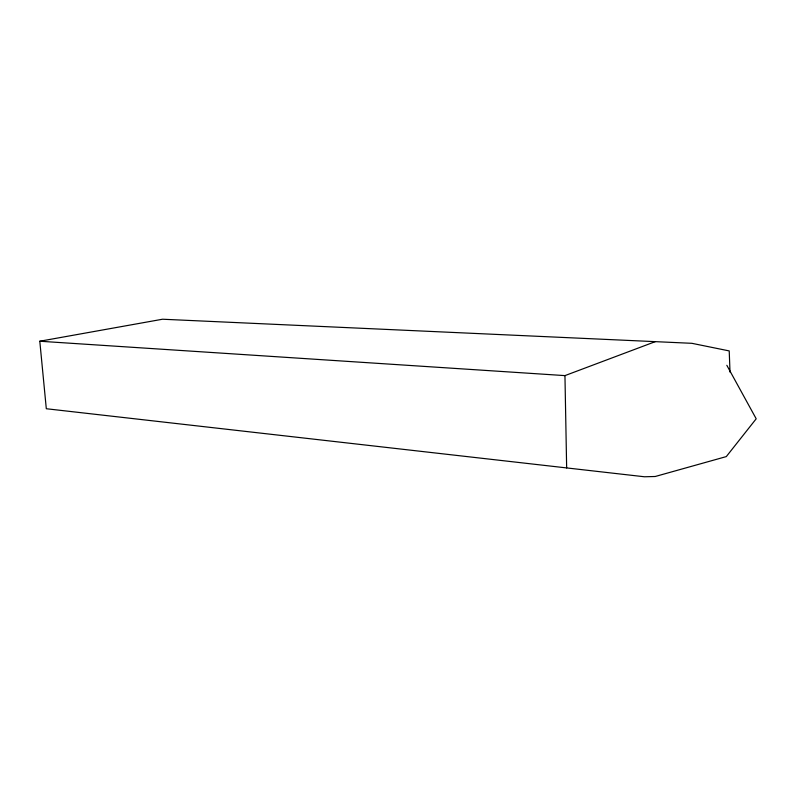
<?xml version="1.0" encoding="UTF-8"?>
<svg xmlns="http://www.w3.org/2000/svg" width="796" height="796" viewBox="0 0 796 796"><rect width="100%" height="100%" fill="white"/><g stroke="black" fill="none" stroke-linecap="round" stroke-linejoin="round"><path stroke-width="1.19" d="M730.012 372.13L729.216 350.917L691.873 343.315L162.553 319.226L39.8 341.235L46.307 408.736L644.491 476.774L655.217 476.496L726.3 456.596L756.2 418.795L726.828 365.294M39.8 341.235L564.951 375.613L655.267 341.653M564.951 375.613L566.653 467.919"/></g></svg>
